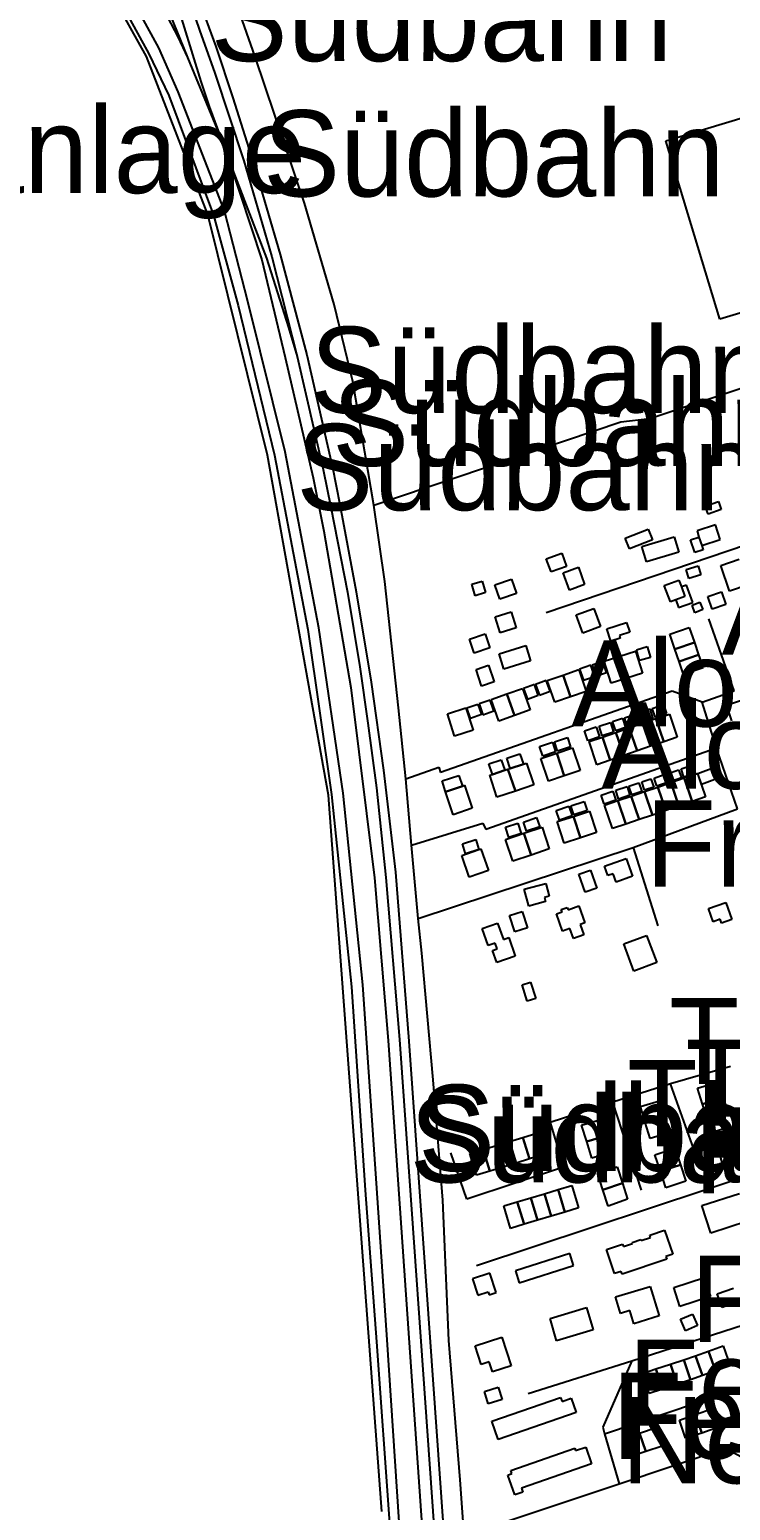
# Model space of a CAD drawing. Extents: x -3657 to 4700, y -7332 to 8131.
# Drawn here: x 2369 to 2722, y -4226 to -3480 of the extents above; entities that cross this region are included whole.
import ezdxf

# ---------------------------------------------------------------- set-up
doc = ezdxf.new("R2010")
doc.units = 0
for name, color, linetype in [('OSM_BUILDING_APARTMENTS', 9, 'CONTINUOUS'), ('OSM_BUILDING_CARPORT', 9, 'CONTINUOUS'), ('OSM_BUILDING_DETACHED', 9, 'CONTINUOUS'), ('OSM_BUILDING_GARAGE', 9, 'CONTINUOUS'), ('OSM_BUILDING_HOUSE', 9, 'CONTINUOUS'), ('OSM_BUILDING_HUT', 9, 'CONTINUOUS'), ('OSM_BUILDING_PUBLIC', 9, 'CONTINUOUS'), ('OSM_BUILDING_RESIDENTIAL', 9, 'CONTINUOUS'), ('OSM_BUILDING_TERRACE', 9, 'CONTINUOUS'), ('OSM_BUILDING_YES', 9, 'CONTINUOUS'), ('OSM_HIGHWAY_CYCLEWAY', 8, 'CONTINUOUS'), ('OSM_HIGHWAY_FOOTWAY', 8, 'CONTINUOUS'), ('OSM_HIGHWAY_PATH', 8, 'CONTINUOUS'), ('OSM_HIGHWAY_RESIDENTIAL', 8, 'CONTINUOUS'), ('OSM_HIGHWAY_SERVICE', 8, 'CONTINUOUS'), ('OSM_HIGHWAY_UNCLASSIFIED', 8, 'CONTINUOUS'), ('OSM_LABELS', 8, 'CONTINUOUS'), ('OSM_LANDUSE_FARMLAND', 3, 'CONTINUOUS'), ('OSM_LEISURE_PITCH', 3, 'CONTINUOUS'), ('OSM_RAILWAY_RAIL', 5, 'CONTINUOUS')]:
    doc.layers.add(name, color=color, linetype=linetype)

msp = doc.modelspace()

# ---------------------------------------------------------------- linework, layer by layer
at = {"layer": 'OSM_BUILDING_APARTMENTS'}
for p, q in [((2666.062025, -3795.756243), (2673.965033, -3793.232118)), ((2673.965033, -3793.232118), (2677.46147, -3804.184818)), ((2658.159016, -3798.291487), (2666.062025, -3795.756243)), ((2661.655453, -3809.244187), (2658.159016, -3798.291487)), ((2666.062025, -3795.756243), (2669.558461, -3806.708943)), ((2669.558461, -3806.708943), (2666.062025, -3795.756243)), ((2629.52009, -3807.954326), (2637.453436, -3805.218931)), ((2633.304736, -3818.929266), (2629.52009, -3807.954326)), ((2637.453436, -3805.218931), (2645.379198, -3802.483536)), ((2637.453436, -3805.218931), (2641.230498, -3816.19387)), ((2641.230498, -3816.19387), (2637.453436, -3805.218931)), ((2645.379198, -3802.483536), (2649.15626, -3813.458475)), ((2669.558461, -3806.708943), (2661.655453, -3809.244187)), ((2677.46147, -3804.184818), (2669.558461, -3806.708943)), ((2601.28314, -3817.572687), (2609.178564, -3814.737217)), ((2609.178564, -3814.737217), (2617.066404, -3811.912866)), ((2609.178564, -3814.737217), (2613.069393, -3825.600961)), ((2613.069393, -3825.600961), (2609.178564, -3814.737217)), ((2617.066404, -3811.912866), (2620.957233, -3822.77661)), ((2641.230498, -3816.19387), (2633.304736, -3818.929266)), ((2649.15626, -3813.458475), (2641.230498, -3816.19387)), ((2605.173969, -3828.436432), (2601.28314, -3817.572687)), ((2620.957233, -3822.77661), (2613.069393, -3825.600961)), ((2613.069393, -3825.600961), (2605.173969, -3828.436432)), ((2664.029389, -3834.107373), (2670.77956, -3831.783399)), ((2670.77956, -3831.783399), (2677.522146, -3829.470545)), ((2674.768986, -3843.414388), (2670.77956, -3831.783399)), ((2670.77956, -3831.783399), (2674.768986, -3843.414388)), ((2677.522146, -3829.470545), (2684.272316, -3827.146571)), ((2681.511572, -3841.101534), (2677.522146, -3829.470545)), ((2677.522146, -3829.470545), (2681.511572, -3841.101534)), ((2684.272316, -3827.146571), (2691.014902, -3824.833716)), ((2688.261743, -3838.77756), (2684.272316, -3827.146571)), ((2684.272316, -3827.146571), (2688.261743, -3838.77756)), ((2691.014902, -3824.833716), (2695.004329, -3836.464705)), ((2650.536632, -3838.744201), (2657.286803, -3836.420228)), ((2654.526059, -3850.364071), (2650.536632, -3838.744201)), ((2657.286803, -3836.420228), (2664.029389, -3834.107373)), ((2657.286803, -3836.420228), (2661.276229, -3848.051217)), ((2661.276229, -3848.051217), (2657.286803, -3836.420228)), ((2668.018816, -3845.727243), (2664.029389, -3834.107373)), ((2664.029389, -3834.107373), (2668.018816, -3845.727243)), ((2688.261743, -3838.77756), (2681.511572, -3841.101534)), ((2695.004329, -3836.464705), (2688.261743, -3838.77756)), ((2626.258771, -3847.206135), (2634.267963, -3844.526338)), ((2634.267963, -3844.526338), (2642.277154, -3841.857659)), ((2634.267963, -3844.526338), (2638.090531, -3856.012774)), ((2638.090531, -3856.012774), (2634.267963, -3844.526338)), ((2642.277154, -3841.857659), (2646.099722, -3853.344095)), ((2668.018816, -3845.727243), (2661.276229, -3848.051217)), ((2674.768986, -3843.414388), (2668.018816, -3845.727243)), ((2681.511572, -3841.101534), (2674.768986, -3843.414388)), ((2601.958157, -3855.245529), (2608.162247, -3853.143944)), ((2608.162247, -3853.143944), (2609.709477, -3852.665806)), ((2609.709477, -3852.665806), (2610.907822, -3852.287744)), ((2609.709477, -3852.665806), (2613.494123, -3863.607387)), ((2613.494123, -3863.607387), (2609.709477, -3852.665806)), ((2610.907822, -3852.287744), (2617.506303, -3850.030487)), ((2617.506303, -3850.030487), (2619.076286, -3849.541229)), ((2619.076286, -3849.541229), (2622.724412, -3860.549527)), ((2630.08134, -3858.692571), (2626.258771, -3847.206135)), ((2646.099722, -3853.344095), (2638.090531, -3856.012774)), ((2661.276229, -3848.051217), (2654.526059, -3850.364071)), ((2600.547447, -3855.690308), (2601.958157, -3855.245529)), ((2604.187989, -3866.698606), (2600.547447, -3855.690308)), ((2622.724412, -3860.549527), (2613.494123, -3863.607387)), ((2638.090531, -3856.012774), (2630.08134, -3858.692571)), ((2613.494123, -3863.607387), (2604.187989, -3866.698606)), ((2634.525834, -3879.030123), (2642.694299, -3876.372565)), ((2642.694299, -3876.372565), (2650.85518, -3873.715006)), ((2642.694299, -3876.372565), (2646.205905, -3887.169592)), ((2646.205905, -3887.169592), (2642.694299, -3876.372565)), ((2650.85518, -3873.715006), (2654.366785, -3884.512033)), ((2617.733837, -3884.890096), (2626.941373, -3881.843355)), ((2626.941373, -3881.843355), (2630.551576, -3892.784936)), ((2638.03744, -3889.827151), (2634.525834, -3879.030123)), ((2608.518716, -3887.936837), (2617.733837, -3884.890096)), ((2612.12892, -3898.878418), (2608.518716, -3887.936837)), ((2617.733837, -3884.890096), (2621.34404, -3895.831677)), ((2621.34404, -3895.831677), (2617.733837, -3884.890096)), ((2646.205905, -3887.169592), (2638.03744, -3889.827151)), ((2654.366785, -3884.512033), (2646.205905, -3887.169592)), ((2621.34404, -3895.831677), (2612.12892, -3898.878418)), ((2630.551576, -3892.784936), (2621.34404, -3895.831677)), ((2707.374586, -4072.253547), (2726.350908, -4066.171185)), ((2711.841833, -4086.208511), (2707.374586, -4072.253547)), ((2681.139934, -4087.287102), (2688.633382, -4084.762977)), ((2688.633382, -4084.762977), (2692.683484, -4096.805387)), ((2730.446517, -4080.248463), (2711.841833, -4086.208511)), ((2659.334607, -4094.448055), (2667.457565, -4091.71266)), ((2667.457565, -4091.71266), (2667.88988, -4092.991401)), ((2667.88988, -4092.991401), (2672.523986, -4091.434672)), ((2672.349543, -4090.923176), (2676.61201, -4089.488761)), ((2672.523986, -4091.434672), (2672.349543, -4090.923176)), ((2676.61201, -4089.488761), (2676.756115, -4089.922421)), ((2676.756115, -4089.922421), (2681.488819, -4088.321214)), ((2681.488819, -4088.321214), (2681.139934, -4087.287102)), ((2640.874028, -4096.438444), (2613.448616, -4105.100529)), ((2642.808066, -4102.576404), (2640.874028, -4096.438444)), ((2663.415048, -4106.590541), (2659.334607, -4094.448055)), ((2689.672453, -4099.273915), (2667.207278, -4106.83517)), ((2692.683484, -4096.805387), (2689.232554, -4097.961814)), ((2689.232554, -4097.961814), (2689.672453, -4099.273915)), ((2613.448616, -4105.100529), (2615.382654, -4111.238489)), ((2615.382654, -4111.238489), (2642.808066, -4102.576404)), ((2666.752211, -4105.467472), (2663.415048, -4106.590541)), ((2667.207278, -4106.83517), (2666.752211, -4105.467472)), ((2601.632025, -4180.946588), (2636.262676, -4168.926417)), ((2636.262676, -4168.926417), (2636.945277, -4170.894567)), ((2636.945277, -4170.894567), (2641.571799, -4169.29336)), ((2641.571799, -4169.29336), (2644.059502, -4176.454313)), ((2604.794746, -4190.086811), (2601.632025, -4180.946588)), ((2644.059502, -4176.454313), (2604.794746, -4190.086811)), ((2611.180862, -4205.642981), (2643.331394, -4194.523489)), ((2643.331394, -4194.523489), (2643.740955, -4195.713275)), ((2643.740955, -4195.713275), (2648.860466, -4193.945275)), ((2648.860466, -4193.945275), (2651.772899, -4202.351612)), ((2651.772899, -4202.351612), (2616.573414, -4214.538576)), ((2609.671554, -4208.000314), (2611.749697, -4207.288666)), ((2613.122484, -4217.996738), (2609.671554, -4208.000314)), ((2611.749697, -4207.288666), (2611.180862, -4205.642981)), ((2617.271185, -4216.562323), (2613.122484, -4217.996738)), ((2616.573414, -4214.538576), (2617.271185, -4216.562323))]:
    msp.add_line(p, q, dxfattribs=at)
at = {"layer": 'OSM_BUILDING_CARPORT'}
for p, q in [((2701.633148, -3737.156517), (2705.910785, -3735.733221)), ((2703.764382, -3743.561344), (2701.633148, -3737.156517)), ((2708.042018, -3742.138049), (2703.764382, -3743.561344)), ((2705.910785, -3735.733221), (2707.298741, -3739.903031)), ((2707.298741, -3739.903031), (2708.042018, -3742.138049))]:
    msp.add_line(p, q, dxfattribs=at)
at = {"layer": 'OSM_BUILDING_DETACHED'}
for p, q in [((2714.230939, -3729.561903), (2704.932389, -3732.564166)), ((2704.932389, -3732.564166), (2705.910785, -3735.733221)), ((2716.597291, -3736.900768), (2714.230939, -3729.561903)), ((2677.17326, -3740.570201), (2693.487437, -3735.677624)), ((2679.471352, -3748.242651), (2677.17326, -3740.570201)), ((2693.487437, -3735.677624), (2695.785529, -3743.350074)), ((2705.910785, -3735.733221), (2707.298741, -3739.903031)), ((2707.298741, -3739.903031), (2716.597291, -3736.900768)), ((2695.785529, -3743.350074), (2679.471352, -3748.242651)), ((2716.855162, -3750.121845), (2726.130959, -3746.852714)), ((2603.126164, -3759.729087), (2611.56767, -3756.871377)), ((2611.56767, -3756.871377), (2614.002282, -3764.099047)), ((2637.597541, -3753.668963), (2645.242678, -3750.955807)), ((2640.684417, -3762.397765), (2637.597541, -3753.668963)), ((2645.242678, -3750.955807), (2648.329554, -3759.695728)), ((2688.466523, -3760.162747), (2695.77036, -3757.427352)), ((2695.77036, -3757.427352), (2697.044549, -3760.829916)), ((2721.375501, -3762.975978), (2716.855162, -3750.121845)), ((2605.560776, -3766.956757), (2603.126164, -3759.729087)), ((2614.002282, -3764.099047), (2605.560776, -3766.956757)), ((2648.329554, -3759.695728), (2640.684417, -3762.397765)), ((2691.545815, -3768.368932), (2688.466523, -3760.162747)), ((2699.661188, -3759.918118), (2697.044549, -3760.829916)), ((2697.044549, -3760.829916), (2698.826898, -3765.666896)), ((2697.044549, -3760.829916), (2698.826898, -3765.666896)), ((2702.763233, -3768.758115), (2699.661188, -3759.918118)), ((2730.643713, -3759.706848), (2721.375501, -3762.975978)), ((2644.02158, -3774.929433), (2652.8954, -3771.671422)), ((2652.8954, -3771.671422), (2656.247732, -3780.800525)), ((2694.321728, -3767.3237), (2691.545815, -3768.368932)), ((2698.826898, -3765.666896), (2694.321728, -3767.3237)), ((2698.826898, -3765.666896), (2694.321728, -3767.3237)), ((2694.321728, -3767.3237), (2695.694515, -3771.237762)), ((2695.694515, -3771.237762), (2702.763233, -3768.758115)), ((2603.217178, -3775.907948), (2611.332551, -3773.339346)), ((2605.780726, -3784.025178), (2603.217178, -3775.907948)), ((2611.332551, -3773.339346), (2613.896099, -3781.445456)), ((2647.366327, -3784.058537), (2644.02158, -3774.929433)), ((2613.896099, -3781.445456), (2605.780726, -3784.025178)), ((2656.247732, -3780.800525), (2647.366327, -3784.058537)), ((2605.204307, -3794.599816), (2618.765324, -3790.396647)), ((2607.563074, -3802.238907), (2605.204307, -3794.599816)), ((2618.765324, -3790.396647), (2621.131675, -3798.046858)), ((2621.131675, -3798.046858), (2607.563074, -3802.238907)), ((2617.870357, -3913.06689), (2628.80715, -3910.086866)), ((2620.168449, -3921.517705), (2617.870357, -3913.06689)), ((2628.80715, -3910.086866), (2630.551576, -3916.491694)), ((2628.625123, -3919.21597), (2620.168449, -3921.517705)), ((2630.551576, -3916.491694), (2628.063873, -3917.169983)), ((2628.063873, -3917.169983), (2628.625123, -3919.21597)), ((2639.994231, -3923.38578), (2645.341276, -3921.473227)), ((2645.341276, -3921.473227), (2648.39023, -3930.001878)), ((2710.76484, -3922.774208), (2719.441464, -3919.671869)), ((2719.441464, -3919.671869), (2722.490417, -3928.222759)), ((2634.139027, -3925.409527), (2636.975615, -3924.386534)), ((2637.263825, -3934.138329), (2634.139027, -3925.409527)), ((2636.573639, -3923.274585), (2639.577085, -3922.207113)), ((2636.975615, -3924.386534), (2636.573639, -3923.274585)), ((2639.577085, -3922.207113), (2639.994231, -3923.38578)), ((2713.123607, -3929.390306), (2710.76484, -3922.774208)), ((2716.61246, -3928.144923), (2713.123607, -3929.390306)), ((2717.302646, -3930.079714), (2716.61246, -3928.144923)), ((2722.490417, -3928.222759), (2717.302646, -3930.079714)), ((2640.851275, -3932.859587), (2637.263825, -3934.138329)), ((2642.648792, -3937.885598), (2640.851275, -3932.859587)), ((2647.980669, -3935.973045), (2642.648792, -3937.885598)), ((2648.39023, -3930.001878), (2646.137645, -3930.802481)), ((2646.137645, -3930.802481), (2647.980669, -3935.973045)), ((2600.592954, -4106.345912), (2591.878408, -4109.214741)), ((2603.801181, -4116.086588), (2600.592954, -4106.345912)), ((2591.878408, -4109.214741), (2594.570892, -4117.398688)), ((2663.900453, -4118.321606), (2681.33713, -4113.028727)), ((2681.33713, -4113.028727), (2685.8423, -4127.917728)), ((2693.282656, -4113.529104), (2708.686697, -4108.558691)), ((2696.354363, -4123.058509), (2693.282656, -4113.529104)), ((2708.686697, -4108.558691), (2711.75082, -4118.088096)), ((2594.570892, -4117.398688), (2599.751079, -4115.697405)), ((2599.751079, -4115.697405), (2600.266822, -4117.254134)), ((2600.266822, -4117.254134), (2603.801181, -4116.086588)), ((2666.41091, -4126.627867), (2663.900453, -4118.321606)), ((2711.75082, -4118.088096), (2696.354363, -4123.058509)), ((2630.915631, -4129.229828), (2649.353456, -4123.714559)), ((2634.245209, -4140.37156), (2630.915631, -4129.229828)), ((2649.353456, -4123.714559), (2652.683035, -4134.856291)), ((2671.075354, -4125.215691), (2666.41091, -4126.627867)), ((2673.062482, -4131.798431), (2671.075354, -4125.215691)), ((2685.8423, -4127.917728), (2673.062482, -4131.798431)), ((2652.683035, -4134.856291), (2634.245209, -4140.37156)), ((2593.266364, -4142.99576), (2606.698445, -4138.648038)), ((2596.28498, -4152.325014), (2593.266364, -4142.99576)), ((2606.698445, -4138.648038), (2611.355305, -4153.047781)), ((2600.289576, -4151.035153), (2596.28498, -4152.325014)), ((2601.935404, -4156.105642), (2600.289576, -4151.035153)), ((2611.355305, -4153.047781), (2601.935404, -4156.105642))]:
    msp.add_line(p, q, dxfattribs=at)
at = {"layer": 'OSM_BUILDING_GARAGE'}
for p, q in [((2629.0271, -3746.619205), (2636.801173, -3743.828212)), ((2631.416205, -3753.2909), (2629.0271, -3746.619205)), ((2636.801173, -3743.828212), (2639.197862, -3750.488788)), ((2639.197862, -3750.488788), (2631.416205, -3753.2909)), ((2710.40837, -3765.611298), (2717.272308, -3763.342922)), ((2717.272308, -3763.342922), (2719.373204, -3769.692152)), ((2712.509266, -3771.971648), (2710.40837, -3765.611298)), ((2719.373204, -3769.692152), (2712.509266, -3771.971648)), ((2659.584895, -3782.023669), (2669.490201, -3778.776778)), ((2669.490201, -3778.776778), (2671.090522, -3783.647115)), ((2661.587192, -3788.128271), (2659.584895, -3782.023669)), ((2666.281974, -3786.593781), (2661.587192, -3788.128271)), ((2671.090522, -3783.647115), (2665.879998, -3785.359517)), ((2665.879998, -3785.359517), (2666.281974, -3786.593781)), ((2674.412517, -3792.576068), (2679.865744, -3790.908144)), ((2676.05076, -3797.957902), (2674.412517, -3792.576068)), ((2679.865744, -3790.908144), (2681.503988, -3796.301098)), ((2651.378507, -3800.281876), (2645.819097, -3802.205549)), ((2645.819097, -3802.205549), (2647.775888, -3807.843131)), ((2653.335298, -3805.90834), (2651.378507, -3800.281876)), ((2657.461245, -3798.391563), (2652.121785, -3800.215159)), ((2652.121785, -3800.215159), (2654.010315, -3805.774906)), ((2659.349776, -3803.951309), (2657.461245, -3798.391563)), ((2681.503988, -3796.301098), (2676.05076, -3797.957902)), ((2629.0271, -3807.998804), (2623.626963, -3809.900238)), ((2630.9308, -3813.402878), (2629.0271, -3807.998804)), ((2647.775888, -3807.843131), (2653.335298, -3805.90834)), ((2654.010315, -3805.774906), (2659.349776, -3803.951309)), ((2623.058129, -3809.955835), (2617.566979, -3811.901746)), ((2617.566979, -3811.901746), (2619.485847, -3817.339178)), ((2619.485847, -3817.339178), (2624.976997, -3815.404386)), ((2624.976997, -3815.404386), (2623.058129, -3809.955835)), ((2623.626963, -3809.900238), (2625.523079, -3815.304311)), ((2625.523079, -3815.304311), (2630.9308, -3813.402878)), ((2589.056988, -3821.798095), (2594.623983, -3819.852183)), ((2590.877259, -3827.013137), (2589.056988, -3821.798095)), ((2594.623983, -3819.852183), (2596.444254, -3825.067226)), ((2600.744643, -3817.783958), (2595.170064, -3819.71875)), ((2595.170064, -3819.71875), (2597.06618, -3825.211779)), ((2597.06618, -3825.211779), (2602.640759, -3823.276987)), ((2602.640759, -3823.276987), (2600.744643, -3817.783958)), ((2675.246807, -3824.277742), (2681.124765, -3822.276233)), ((2676.869882, -3829.036884), (2675.246807, -3824.277742)), ((2681.124765, -3822.276233), (2682.74784, -3827.035376)), ((2682.345863, -3822.10944), (2687.996287, -3820.041215)), ((2683.999276, -3826.646193), (2682.345863, -3822.10944)), ((2689.649699, -3824.589087), (2683.999276, -3826.646193)), ((2687.996287, -3820.041215), (2689.649699, -3824.589087)), ((2596.444254, -3825.067226), (2590.877259, -3827.013137)), ((2648.223371, -3833.29565), (2654.199927, -3831.271902)), ((2654.199927, -3831.271902), (2655.883677, -3836.253435)), ((2655.610637, -3830.88272), (2661.314152, -3829.059123)), ((2657.188205, -3835.819775), (2655.610637, -3830.88272)), ((2661.314152, -3829.059123), (2662.884135, -3833.996178)), ((2662.429068, -3828.558746), (2667.374136, -3826.879703)), ((2664.052142, -3833.351248), (2662.429068, -3828.558746)), ((2668.997211, -3831.672204), (2664.052142, -3833.351248)), ((2667.374136, -3826.879703), (2668.997211, -3831.672204)), ((2668.375285, -3826.779627), (2673.987787, -3824.878194)), ((2670.013529, -3831.594368), (2668.375285, -3826.779627)), ((2675.618446, -3829.692934), (2670.013529, -3831.594368)), ((2673.987787, -3824.878194), (2675.618446, -3829.692934)), ((2682.74784, -3827.035376), (2676.869882, -3829.036884)), ((2625.583754, -3841.112653), (2632.068469, -3838.955472)), ((2632.068469, -3838.955472), (2633.714297, -3843.925885)), ((2633.153047, -3838.822038), (2639.645346, -3836.609259)), ((2634.745784, -3843.492225), (2633.153047, -3838.822038)), ((2639.645346, -3836.609259), (2641.230498, -3841.279446)), ((2649.907122, -3838.277183), (2648.223371, -3833.29565)), ((2655.883677, -3836.253435), (2649.907122, -3838.277183)), ((2662.884135, -3833.996178), (2657.188205, -3835.819775)), ((2609.140642, -3847.10606), (2615.739123, -3844.848803)), ((2615.739123, -3844.848803), (2617.506303, -3850.030487)), ((2627.229582, -3846.071947), (2625.583754, -3841.112653)), ((2633.714297, -3843.925885), (2627.229582, -3846.071947)), ((2641.230498, -3841.279446), (2634.745784, -3843.492225)), ((2600.16064, -3849.919292), (2606.357145, -3847.817708)), ((2601.958157, -3855.245529), (2600.16064, -3849.919292)), ((2608.162247, -3853.143944), (2601.958157, -3855.245529)), ((2606.357145, -3847.817708), (2608.162247, -3853.143944)), ((2610.907822, -3852.287744), (2609.140642, -3847.10606)), ((2617.506303, -3850.030487), (2610.907822, -3852.287744)), ((2690.021338, -3854.878585), (2695.641424, -3852.888196)), ((2695.641424, -3852.888196), (2697.082472, -3856.991289)), ((2696.953536, -3852.499014), (2702.619128, -3850.564222)), ((2698.349077, -3856.613226), (2696.953536, -3852.499014)), ((2702.619128, -3850.564222), (2704.022254, -3854.667315)), ((2576.49712, -3858.525779), (2584.961379, -3855.779264)), ((2578.211209, -3863.963211), (2576.49712, -3858.525779)), ((2586.751312, -3861.083262), (2578.211209, -3863.963211)), ((2584.961379, -3855.779264), (2586.751312, -3861.083262)), ((2663.983882, -3863.251563), (2669.702566, -3861.372369)), ((2669.702566, -3861.372369), (2671.151198, -3865.764569)), ((2670.650624, -3861.083262), (2675.701875, -3859.426458)), ((2672.084087, -3865.475462), (2670.650624, -3861.083262)), ((2675.701875, -3859.426458), (2677.135338, -3863.818657)), ((2677.067078, -3859.037276), (2681.678431, -3857.458308)), ((2678.500541, -3863.240444), (2677.067078, -3859.037276)), ((2683.119478, -3861.650356), (2678.500541, -3863.240444)), ((2681.678431, -3857.458308), (2683.119478, -3861.650356)), ((2683.278752, -3857.080245), (2688.44377, -3855.301126)), ((2684.697046, -3861.172218), (2683.278752, -3857.080245)), ((2689.85448, -3859.393099), (2684.697046, -3861.172218)), ((2688.44377, -3855.301126), (2689.85448, -3859.393099)), ((2691.462386, -3858.970559), (2690.021338, -3854.878585)), ((2697.082472, -3856.991289), (2691.462386, -3858.970559)), ((2704.022254, -3854.667315), (2698.349077, -3856.613226)), ((2641.450447, -3871.012969), (2648.018591, -3868.855788)), ((2648.018591, -3868.855788), (2649.543068, -3873.481497)), ((2656.626955, -3865.686732), (2662.53525, -3863.685224)), ((2658.1666, -3870.223485), (2656.626955, -3865.686732)), ((2664.074896, -3868.221977), (2658.1666, -3870.223485)), ((2662.53525, -3863.685224), (2664.074896, -3868.221977)), ((2665.432514, -3867.654882), (2663.983882, -3863.251563)), ((2671.151198, -3865.764569), (2665.432514, -3867.654882)), ((2677.135338, -3863.818657), (2672.084087, -3865.475462)), ((2634.048013, -3873.370302), (2640.403792, -3871.22424)), ((2635.678672, -3878.196161), (2634.048013, -3873.370302)), ((2642.034451, -3876.050099), (2635.678672, -3878.196161)), ((2640.403792, -3871.22424), (2642.034451, -3876.050099)), ((2642.96734, -3875.649798), (2641.450447, -3871.012969)), ((2649.543068, -3873.481497), (2642.96734, -3875.649798)), ((2608.526301, -3881.843355), (2614.722806, -3879.841846)), ((2610.164544, -3886.924963), (2608.526301, -3881.843355)), ((2614.722806, -3879.841846), (2616.361049, -3884.923455)), ((2617.513887, -3879.308111), (2624.16546, -3876.995256)), ((2619.091455, -3883.867103), (2617.513887, -3879.308111)), ((2625.743028, -3881.554248), (2619.091455, -3883.867103)), ((2624.16546, -3876.995256), (2625.743028, -3881.554248)), ((2586.774065, -3890.249692), (2593.46356, -3888.09251)), ((2588.359218, -3895.153388), (2586.774065, -3890.249692)), ((2593.46356, -3888.09251), (2595.041128, -3892.996206)), ((2616.361049, -3884.923455), (2610.164544, -3886.924963)), ((2595.041128, -3892.996206), (2588.359218, -3895.153388)), ((2715.110736, -4116.831594), (2723.256448, -4113.884928)), ((2717.560517, -4123.625604), (2715.110736, -4116.831594)), ((2725.706229, -4120.690057), (2717.560517, -4123.625604)), ((2696.665326, -4129.552293), (2702.649466, -4126.972571)), ((2699.15303, -4135.32331), (2696.665326, -4129.552293)), ((2702.649466, -4126.972571), (2705.13717, -4132.743588)), ((2705.13717, -4132.743588), (2699.15303, -4135.32331)), ((2597.83221, -4165.946393), (2604.832668, -4163.789211)), ((2599.751079, -4172.162189), (2597.83221, -4165.946393)), ((2604.832668, -4163.789211), (2606.751537, -4170.016127)), ((2606.751537, -4170.016127), (2599.751079, -4172.162189))]:
    msp.add_line(p, q, dxfattribs=at)
at = {"layer": 'OSM_BUILDING_HOUSE'}
for p, q in [((2579.212357, -3824.811477), (2588.488154, -3821.764736)), ((2588.488154, -3821.764736), (2592.143864, -3832.906468)), ((2582.868068, -3835.953209), (2579.212357, -3824.811477)), ((2592.143864, -3832.906468), (2582.868068, -3835.953209)), ((2578.211209, -3863.963211), (2586.751312, -3861.083262)), ((2586.751312, -3861.083262), (2587.83589, -3860.7052)), ((2587.83589, -3860.7052), (2591.749472, -3872.280591)), ((2582.124791, -3875.538603), (2578.211209, -3863.963211)), ((2591.749472, -3872.280591), (2582.124791, -3875.538603)), ((2586.478271, -3896.065186), (2595.041128, -3892.996206)), ((2590.255333, -3907.017886), (2586.478271, -3896.065186)), ((2595.041128, -3892.996206), (2596.110537, -3892.740458)), ((2596.110537, -3892.740458), (2599.887599, -3903.693158)), ((2599.887599, -3903.693158), (2590.255333, -3907.017886))]:
    msp.add_line(p, q, dxfattribs=at)
at = {"layer": 'OSM_BUILDING_HUT'}
for p, q in [((2668.830353, -3736.233599), (2680.343565, -3731.685726)), ((2680.343565, -3731.685726), (2682.497552, -3737.145397)), ((2670.976756, -3741.69327), (2668.830353, -3736.233599)), ((2682.497552, -3737.145397), (2670.976756, -3741.69327)), ((2699.49433, -3752.145593), (2705.539146, -3750.288637)), ((2700.889871, -3756.682346), (2699.49433, -3752.145593)), ((2706.934687, -3754.814271), (2700.889871, -3756.682346)), ((2705.539146, -3750.288637), (2706.934687, -3754.814271)), ((2591.446094, -3759.528936), (2596.656619, -3757.89437)), ((2593.266364, -3765.299952), (2591.446094, -3759.528936)), ((2598.476889, -3763.665387), (2593.266364, -3765.299952)), ((2596.656619, -3757.89437), (2598.476889, -3763.665387)), ((2702.45227, -3770.092454), (2706.39619, -3768.546844)), ((2703.908487, -3773.817484), (2702.45227, -3770.092454)), ((2707.852407, -3772.271874), (2703.908487, -3773.817484)), ((2706.39619, -3768.546844), (2707.852407, -3772.271874)), ((2590.270502, -3787.138636), (2598.219018, -3784.41436)), ((2592.674776, -3794.177275), (2590.270502, -3787.138636)), ((2598.219018, -3784.41436), (2600.623292, -3791.452999)), ((2600.623292, -3791.452999), (2592.674776, -3794.177275)), ((2593.622834, -3802.350102), (2599.993782, -3800.20404)), ((2599.993782, -3800.20404), (2602.822786, -3808.577018)), ((2596.451838, -3810.734199), (2593.622834, -3802.350102)), ((2602.822786, -3808.577018), (2596.451838, -3810.734199)), ((2645.477796, -3905.472277), (2651.287494, -3903.42629)), ((2648.678439, -3914.590261), (2645.477796, -3905.472277)), ((2651.287494, -3903.42629), (2654.488137, -3912.544274)), ((2654.488137, -3912.544274), (2648.678439, -3914.590261)), ((2616.793364, -3961.192055), (2621.131675, -3959.824357)), ((2619.379665, -3969.39824), (2616.793364, -3961.192055)), ((2621.131675, -3959.824357), (2623.717977, -3968.030543)), ((2623.717977, -3968.030543), (2619.379665, -3969.39824))]:
    msp.add_line(p, q, dxfattribs=at)
at = {"layer": 'OSM_BUILDING_PUBLIC'}
for p, q in [((2705.281274, -3854.700673), (2712.016276, -3852.298863)), ((2712.016276, -3852.298863), (2713.889638, -3857.83637)), ((2707.154636, -3860.2493), (2705.281274, -3854.700673)), ((2713.889638, -3857.83637), (2707.154636, -3860.2493))]:
    msp.add_line(p, q, dxfattribs=at)
at = {"layer": 'OSM_BUILDING_RESIDENTIAL'}
for p, q in [((2658.303121, -3901.491499), (2669.315759, -3897.599676)), ((2669.315759, -3897.599676), (2672.455726, -3906.49527)), ((2659.971702, -3906.217283), (2658.303121, -3901.491499)), ((2662.724862, -3905.249887), (2659.971702, -3906.217283)), ((2664.196247, -3909.419697), (2662.724862, -3905.249887)), ((2672.455726, -3906.49527), (2664.196247, -3909.419697)), ((2610.475507, -3926.287967), (2616.884377, -3924.2531)), ((2613.099731, -3934.527511), (2610.475507, -3926.287967)), ((2616.884377, -3924.2531), (2619.508601, -3932.481525)), ((2596.755217, -3932.870707), (2604.498952, -3930.113073)), ((2599.789001, -3941.410477), (2596.755217, -3932.870707)), ((2604.498952, -3930.113073), (2607.418969, -3938.341497)), ((2619.508601, -3932.481525), (2613.099731, -3934.527511)), ((2668.071907, -3940.609874), (2679.547197, -3936.295511)), ((2679.547197, -3936.295511), (2684.659124, -3949.939128)), ((2603.277853, -3940.165094), (2599.789001, -3941.410477)), ((2601.988495, -3943.923483), (2604.316925, -3943.10064)), ((2604.150066, -3950.016965), (2601.988495, -3943.923483)), ((2604.316925, -3943.10064), (2603.277853, -3940.165094)), ((2607.418969, -3938.341497), (2610.103869, -3937.385221)), ((2610.103869, -3937.385221), (2613.418278, -3946.714475)), ((2673.191418, -3954.253491), (2668.071907, -3940.609874)), ((2613.418278, -3946.714475), (2604.150066, -3950.016965)), ((2684.659124, -3949.939128), (2673.191418, -3954.253491))]:
    msp.add_line(p, q, dxfattribs=at)
at = {"layer": 'OSM_BUILDING_TERRACE'}
for p, q in [((2691.166592, -3784.681228), (2700.980885, -3781.289783)), ((2693.775646, -3792.242483), (2691.166592, -3784.681228)), ((2700.980885, -3781.289783), (2703.597524, -3788.839918)), ((2693.775646, -3792.242483), (2703.597524, -3788.839918)), ((2703.597524, -3788.839918), (2693.775646, -3792.242483)), ((2695.914465, -3798.402682), (2693.775646, -3792.242483)), ((2703.597524, -3788.839918), (2705.728758, -3795.011237)), ((2695.914465, -3798.402682), (2705.728758, -3795.011237)), ((2705.728758, -3795.011237), (2695.914465, -3798.402682)), ((2698.197387, -3805.007661), (2695.914465, -3798.402682)), ((2708.01168, -3801.616215), (2698.197387, -3805.007661)), ((2705.728758, -3795.011237), (2708.01168, -3801.616215)), ((2719.858609, -3820.385919), (2727.791956, -3817.73948)), ((2722.467664, -3828.202922), (2719.858609, -3820.385919)), ((2678.455034, -3863.863135), (2685.12936, -3861.583639)), ((2685.12936, -3861.583639), (2691.811271, -3859.304143)), ((2689.164294, -3873.40366), (2685.12936, -3861.583639)), ((2685.12936, -3861.583639), (2689.164294, -3873.40366)), ((2691.811271, -3859.304143), (2698.485597, -3857.024647)), ((2695.83862, -3871.124164), (2691.811271, -3859.304143)), ((2691.811271, -3859.304143), (2695.83862, -3871.124164)), ((2698.485597, -3857.024647), (2702.512946, -3868.844668)), ((2658.424472, -3870.701623), (2665.098798, -3868.422127)), ((2665.098798, -3868.422127), (2671.780708, -3866.142631)), ((2669.133731, -3880.231029), (2665.098798, -3868.422127)), ((2665.098798, -3868.422127), (2669.133731, -3880.231029)), ((2671.780708, -3866.142631), (2678.455034, -3863.863135)), ((2675.808057, -3877.951533), (2671.780708, -3866.142631)), ((2671.780708, -3866.142631), (2675.808057, -3877.951533)), ((2682.482383, -3875.683156), (2678.455034, -3863.863135)), ((2678.455034, -3863.863135), (2682.482383, -3875.683156)), ((2702.512946, -3868.844668), (2695.83862, -3871.124164)), ((2662.451821, -3882.510525), (2658.424472, -3870.701623)), ((2682.482383, -3875.683156), (2675.808057, -3877.951533)), ((2689.164294, -3873.40366), (2682.482383, -3875.683156)), ((2695.83862, -3871.124164), (2689.164294, -3873.40366)), ((2669.133731, -3880.231029), (2662.451821, -3882.510525)), ((2675.808057, -3877.951533), (2669.133731, -3880.231029)), ((2705.250936, -4013.209041), (2715.679571, -4009.95103)), ((2715.679571, -4009.95103), (2718.182443, -4017.957065)), ((2707.753809, -4021.215076), (2705.250936, -4013.209041)), ((2707.753809, -4021.215076), (2718.182443, -4017.957065)), ((2718.182443, -4017.957065), (2707.753809, -4021.215076)), ((2718.182443, -4017.957065), (2720.677731, -4025.963099)), ((2676.429983, -4022.471579), (2685.97882, -4019.569391)), ((2678.87218, -4030.510972), (2676.429983, -4022.471579)), ((2685.97882, -4019.569391), (2688.421017, -4027.608784)), ((2710.249097, -4029.221111), (2707.753809, -4021.215076)), ((2646.827831, -4031.845311), (2657.021347, -4028.787451)), ((2649.37621, -4040.140453), (2646.827831, -4031.845311)), ((2657.021347, -4028.787451), (2659.615232, -4037.082592)), ((2678.87218, -4030.510972), (2688.421017, -4027.608784)), ((2688.421017, -4027.608784), (2678.87218, -4030.510972)), ((2681.314376, -4038.550365), (2678.87218, -4030.510972)), ((2688.421017, -4027.608784), (2690.863213, -4035.648178)), ((2720.677731, -4025.963099), (2710.249097, -4029.221111)), ((2712.676124, -4035.303473), (2722.224961, -4032.212254)), ((2603.861857, -4042.086364), (2610.422416, -4040.062616)), ((2610.422416, -4040.062616), (2617.225678, -4037.972152)), ((2613.767163, -4050.915241), (2610.422416, -4040.062616)), ((2610.422416, -4040.062616), (2613.767163, -4050.915241)), ((2617.225678, -4037.972152), (2624.248889, -4035.80385)), ((2620.570425, -4048.824776), (2617.225678, -4037.972152)), ((2617.225678, -4037.972152), (2620.570425, -4048.824776)), ((2624.248889, -4035.80385), (2627.593637, -4046.656475)), ((2649.37621, -4040.140453), (2659.615232, -4037.082592)), ((2659.615232, -4037.082592), (2649.37621, -4040.140453)), ((2651.917004, -4048.435594), (2649.37621, -4040.140453)), ((2659.615232, -4037.082592), (2662.209118, -4045.377734)), ((2690.863213, -4035.648178), (2681.314376, -4038.550365)), ((2715.216919, -4043.120477), (2712.676124, -4035.303473)), ((2715.216919, -4043.120477), (2724.758171, -4040.018138)), ((2724.758171, -4040.018138), (2715.216919, -4043.120477)), ((2590.581465, -4046.189457), (2597.240622, -4044.132351)), ((2593.926213, -4057.042081), (2590.581465, -4046.189457)), ((2597.240622, -4044.132351), (2603.861857, -4042.086364)), ((2600.58537, -4054.984975), (2597.240622, -4044.132351)), ((2597.240622, -4044.132351), (2600.58537, -4054.984975)), ((2607.206604, -4052.938989), (2603.861857, -4042.086364)), ((2603.861857, -4042.086364), (2607.206604, -4052.938989)), ((2627.593637, -4046.656475), (2620.570425, -4048.824776)), ((2662.209118, -4045.377734), (2651.917004, -4048.435594)), ((2683.756573, -4046.734312), (2693.843907, -4043.442942)), ((2686.464226, -4055.040573), (2683.756573, -4046.734312)), ((2693.843907, -4043.442942), (2696.551559, -4051.749203)), ((2717.750129, -4050.93748), (2715.216919, -4043.120477)), ((2727.291381, -4047.835142), (2717.750129, -4050.93748)), ((2600.58537, -4054.984975), (2593.926213, -4057.042081)), ((2607.206604, -4052.938989), (2600.58537, -4054.984975)), ((2613.767163, -4050.915241), (2607.206604, -4052.938989)), ((2620.570425, -4048.824776), (2613.767163, -4050.915241)), ((2654.761177, -4056.063566), (2664.681653, -4052.827794)), ((2664.681653, -4052.827794), (2667.32863, -4060.967262)), ((2696.551559, -4051.749203), (2686.464226, -4055.040573)), ((2635.003655, -4064.30311), (2641.860008, -4062.246004)), ((2641.860008, -4062.246004), (2645.235094, -4073.532289)), ((2657.461245, -4064.358708), (2654.761177, -4056.063566)), ((2657.461245, -4064.358708), (2667.32863, -4060.967262)), ((2667.32863, -4060.967262), (2657.461245, -4064.358708)), ((2667.32863, -4060.967262), (2669.975607, -4069.117851)), ((2607.563074, -4072.531535), (2614.419427, -4070.474429)), ((2614.419427, -4070.474429), (2621.283365, -4068.417322)), ((2614.419427, -4070.474429), (2617.802097, -4081.760714)), ((2617.802097, -4081.760714), (2614.419427, -4070.474429)), ((2621.283365, -4068.417322), (2628.139718, -4066.360216)), ((2624.65845, -4079.703608), (2621.283365, -4068.417322)), ((2621.283365, -4068.417322), (2624.65845, -4079.703608)), ((2628.139718, -4066.360216), (2635.003655, -4064.30311)), ((2631.522388, -4077.646501), (2628.139718, -4066.360216)), ((2628.139718, -4066.360216), (2631.522388, -4077.646501)), ((2638.378741, -4075.589395), (2635.003655, -4064.30311)), ((2635.003655, -4064.30311), (2638.378741, -4075.589395)), ((2660.153729, -4072.653849), (2657.461245, -4064.358708)), ((2669.975607, -4069.117851), (2660.153729, -4072.653849)), ((2610.945744, -4083.81782), (2607.563074, -4072.531535)), ((2631.522388, -4077.646501), (2624.65845, -4079.703608)), ((2638.378741, -4075.589395), (2631.522388, -4077.646501)), ((2645.235094, -4073.532289), (2638.378741, -4075.589395)), ((2617.802097, -4081.760714), (2610.945744, -4083.81782)), ((2624.65845, -4079.703608), (2617.802097, -4081.760714)), ((2710.76484, -4145.608841), (2718.121767, -4143.017999)), ((2718.121767, -4143.017999), (2721.633373, -4153.014423)), ((2684.272316, -4154.60451), (2691.560984, -4152.224939)), ((2691.560984, -4152.224939), (2698.288401, -4149.956562)), ((2694.882978, -4162.310319), (2691.560984, -4152.224939)), ((2691.560984, -4152.224939), (2694.882978, -4162.310319)), ((2698.288401, -4149.956562), (2704.189112, -4147.910576)), ((2701.716577, -4159.997464), (2698.288401, -4149.956562)), ((2698.288401, -4149.956562), (2701.716577, -4159.997464)), ((2704.189112, -4147.910576), (2710.76484, -4145.608841)), ((2704.189112, -4147.910576), (2707.67038, -4157.918119)), ((2707.67038, -4157.918119), (2704.189112, -4147.910576)), ((2714.268861, -4155.605264), (2710.76484, -4145.608841)), ((2710.76484, -4145.608841), (2714.268861, -4155.605264)), ((2677.499392, -4156.79505), (2684.272316, -4154.60451)), ((2680.882062, -4166.947147), (2677.499392, -4156.79505)), ((2684.272316, -4154.60451), (2687.563973, -4164.734368)), ((2687.563973, -4164.734368), (2684.272316, -4154.60451)), ((2701.716577, -4159.997464), (2694.882978, -4162.310319)), ((2707.67038, -4157.918119), (2701.716577, -4159.997464)), ((2714.268861, -4155.605264), (2707.67038, -4157.918119)), ((2721.633373, -4153.014423), (2714.268861, -4155.605264)), ((2687.563973, -4164.734368), (2680.882062, -4166.947147)), ((2694.882978, -4162.310319), (2687.563973, -4164.734368)), ((2704.166358, -4177.455068), (2712.660955, -4174.575119)), ((2712.660955, -4174.575119), (2715.838845, -4183.97109)), ((2696.050985, -4180.335016), (2704.166358, -4177.455068)), ((2699.115107, -4189.486359), (2696.050985, -4180.335016)), ((2704.166358, -4177.455068), (2707.344248, -4186.851039)), ((2707.344248, -4186.851039), (2704.166358, -4177.455068)), ((2676.035591, -4186.884397), (2684.340576, -4184.126763)), ((2679.137636, -4196.224771), (2676.035591, -4186.884397)), ((2684.340576, -4184.126763), (2687.435037, -4193.467137)), ((2707.344248, -4186.851039), (2699.115107, -4189.486359)), ((2715.838845, -4183.97109), (2707.344248, -4186.851039)), ((2687.435037, -4193.467137), (2679.137636, -4196.224771))]:
    msp.add_line(p, q, dxfattribs=at)
at = {"layer": 'OSM_BUILDING_YES'}
for p, q in [((2709.073505, -3720.165932), (2715.725078, -3717.79748)), ((2710.522137, -3724.246786), (2709.073505, -3720.165932)), ((2715.725078, -3717.79748), (2717.17371, -3721.878334)), ((2717.17371, -3721.878334), (2710.522137, -3724.246786)), ((2698.485597, -3857.024647), (2705.159923, -3854.745151)), ((2702.512946, -3868.844668), (2698.485597, -3857.024647)), ((2705.159923, -3854.745151), (2709.194856, -3866.565172)), ((2709.194856, -3866.565172), (2702.512946, -3868.844668)), ((2686.464226, -4055.040573), (2696.551559, -4051.749203)), ((2689.171878, -4063.346834), (2686.464226, -4055.040573)), ((2696.551559, -4051.749203), (2699.259212, -4060.055464)), ((2699.259212, -4060.055464), (2689.171878, -4063.346834)), ((2668.071907, -4189.553076), (2676.035591, -4186.884397)), ((2671.34081, -4198.904569), (2668.071907, -4189.553076)), ((2676.035591, -4186.884397), (2679.137636, -4196.224771)), ((2679.137636, -4196.224771), (2671.34081, -4198.904569))]:
    msp.add_line(p, q, dxfattribs=at)
at = {"layer": 'OSM_HIGHWAY_CYCLEWAY'}
for p, q in [((2396.775724, -3434.016907), (2428.911087, -3492.383124)), ((2428.911087, -3492.383124), (2438.839147, -3513.499041)), ((2438.839147, -3513.499041), (2461.45601, -3573.666616)), ((2461.45601, -3573.666616), (2473.864189, -3619.200938)), ((2473.864189, -3619.200938), (2492.211001, -3694.546621)), ((2492.211001, -3694.546621), (2508.896816, -3782.312776)), ((2508.896816, -3782.312776), (2520.758914, -3865.386506)), ((2520.758914, -3865.386506), (2530.960014, -3962.270646)), ((2530.960014, -3962.270646), (2537.861874, -4064.5255)), ((2537.861874, -4064.5255), (2543.512298, -4140.983132)), ((2543.512298, -4140.983132), (2550.125948, -4232.296405))]:
    msp.add_line(p, q, dxfattribs=at)
at = {"layer": 'OSM_HIGHWAY_FOOTWAY'}
for p, q in [((2482.449799, -3493.995451), (2468.342701, -3454.243265)), ((2507.213066, -3567.573134), (2482.449799, -3493.995451)), ((2522.245468, -3618.711681), (2507.213066, -3567.573134)), ((2531.574356, -3657.340798), (2522.245468, -3618.711681)), ((2681.177856, -3676.066024), (2836.644145, -3624.315905)), ((2542.116757, -3719.687794), (2531.574356, -3657.340798)), ((2542.116757, -3719.687794), (2666.501923, -3677.644992)), ((2666.501923, -3677.644992), (2681.177856, -3676.066024)), ((2547.660998, -3758.038924), (2542.116757, -3719.687794)), ((2554.646287, -3821.6869), (2547.660998, -3758.038924)), ((2558.286829, -3857.391591), (2554.646287, -3821.6869)), ((2561.123417, -3890.872383), (2558.286829, -3857.391591)), ((2564.490918, -3927.789099), (2561.123417, -3890.872383)), ((2566.349111, -3945.213344), (2564.490918, -3927.789099)), ((2572.029873, -4009.050351), (2566.349111, -3945.213344)), ((2576.868759, -4069.640467), (2572.029873, -4009.050351)), ((2579.970804, -4140.204767), (2576.868759, -4069.640467)), ((2585.598474, -4210.346527), (2579.970804, -4140.204767)), ((2587.729708, -4238.478843), (2585.598474, -4210.346527))]:
    msp.add_line(p, q, dxfattribs=at)
at = {"layer": 'OSM_HIGHWAY_PATH'}
for p, q in [((2558.286829, -3857.391591), (2574.919552, -3851.587216)), ((2574.919552, -3851.587216), (2575.738674, -3854.200296)), ((2561.123417, -3890.872383), (2596.990335, -3879.775129)), ((2596.990335, -3879.775129), (2598.620994, -3882.910826))]:
    msp.add_line(p, q, dxfattribs=at)
at = {"layer": 'OSM_HIGHWAY_RESIDENTIAL'}
for p, q in [((2628.936086, -3773.739647), (3034.917134, -3635.82458)), ((2707.458015, -3818.784712), (2723.726684, -3813.080412)), ((2714.784604, -3841.991093), (2707.458015, -3818.784712)), ((2725.342175, -3872.53634), (2714.784604, -3841.991093)), ((2672.842533, -3891.984332), (2725.342175, -3872.53634)), ((2564.490918, -3927.789099), (2672.842533, -3891.984332)), ((2672.842533, -3891.984332), (2685.243127, -3931.436292)), ((2721.868491, -4002.345297), (2691.515477, -4010.962904)), ((2691.515477, -4010.962904), (2662.565588, -4020.325517)), ((2662.565588, -4020.325517), (2630.915631, -4030.477614)), ((2593.933797, -4102.420731), (2812.791014, -4030.043953)), ((2630.915631, -4030.477614), (2637.764399, -4053.005706)), ((2589.056988, -4069.14009), (2581.00229, -4045.778035)), ((2637.764399, -4053.005706), (2589.056988, -4069.14009)), ((2672.167516, -4150.523656), (2783.317797, -4114.540978)), ((2619.940915, -4166.958266), (2672.167516, -4150.523656)), ((2672.167516, -4150.523656), (2657.430908, -4183.948851)), ((2658.265198, -4187.240221), (2720.177156, -4166.402292)), ((2657.430908, -4183.948851), (2658.265198, -4187.240221)), ((2658.265198, -4187.240221), (2665.743477, -4212.481469)), ((2665.743477, -4212.481469), (2719.229099, -4194.534608)), ((2719.229099, -4194.534608), (2743.681402, -4207.800163)), ((2587.729708, -4238.478843), (2665.743477, -4212.481469))]:
    msp.add_line(p, q, dxfattribs=at)
at = {"layer": 'OSM_HIGHWAY_SERVICE'}
for p, q in [((2723.726684, -3813.080412), (2710.908945, -3776.853105)), ((2692.402859, -3813.291683), (2575.738674, -3854.200296)), ((2707.458015, -3818.784712), (2692.402859, -3813.291683)), ((2714.784604, -3841.991093), (2598.620994, -3882.910826)), ((2706.676815, -4053.33929), (2691.515477, -4010.962904)), ((2677.006402, -4064.592217), (2662.565588, -4020.325517))]:
    msp.add_line(p, q, dxfattribs=at)
at = {"layer": 'OSM_HIGHWAY_UNCLASSIFIED'}
for p, q in [((2433.924416, -3489.358622), (2401.007853, -3429.635827)), ((2443.609773, -3511.54201), (2433.924416, -3489.358622)), ((2466.962329, -3571.431598), (2443.609773, -3511.54201)), ((2478.672738, -3617.18831), (2466.962329, -3571.431598)), ((2497.489786, -3692.845338), (2478.672738, -3617.18831)), ((2514.463811, -3781.367619), (2497.489786, -3692.845338)), ((2526.727885, -3864.652619), (2514.463811, -3781.367619)), ((2536.610438, -3961.125338), (2526.727885, -3864.652619)), ((2543.595727, -4063.480268), (2536.610438, -3961.125338)), ((2548.957941, -4139.848943), (2543.595727, -4063.480268)), ((2554.987588, -4231.595877), (2548.957941, -4139.848943))]:
    msp.add_line(p, q, dxfattribs=at)
at = {"layer": 'OSM_LANDUSE_FARMLAND'}
for p, q in [((2427.583806, -3493.717464), (2395.304338, -3435.695951)), ((2458.467733, -3573.410868), (2427.583806, -3493.717464)), ((2488.532537, -3694.56886), (2458.467733, -3573.410868)), ((2519.363373, -3865.720091), (2488.532537, -3694.56886)), ((2546.273042, -4226.325238), (2519.363373, -3865.720091))]:
    msp.add_line(p, q, dxfattribs=at)
at = {"layer": 'OSM_LEISURE_PITCH'}
for p, q in [((2689.22497, -3536.31624), (2744.470186, -3519.548045)), ((2716.430433, -3626.006068), (2689.22497, -3536.31624)), ((2771.668065, -3609.237873), (2716.430433, -3626.006068))]:
    msp.add_line(p, q, dxfattribs=at)
at = {"layer": 'OSM_RAILWAY_RAIL'}
for p, q in [((2405.634375, -3389.483339), (2448.36523, -3494.251199)), ((2447.083456, -3459.302634), (2454.432799, -3480.496387)), ((2441.516461, -3462.304897), (2455.054725, -3506.349207)), ((2453.659184, -3464.339764), (2462.616433, -3488.680333)), ((2436.639653, -3470.811309), (2443.465668, -3483.954549)), ((2454.432799, -3480.496387), (2462.10069, -3502.1238)), ((2443.465668, -3483.954549), (2448.36523, -3494.251199)), ((2462.616433, -3488.680333), (2471.194459, -3514.633229)), ((2448.36523, -3494.251199), (2465.46819, -3535.715787)), ((2462.10069, -3502.1238), (2476.617349, -3546.234827)), ((2455.054725, -3506.349207), (2459.286854, -3519.036548)), ((2471.194459, -3514.633229), (2481.17561, -3546.434978)), ((2459.286854, -3519.036548), (2465.46819, -3535.715787)), ((2465.46819, -3535.715787), (2466.378326, -3538.706931)), ((2466.378326, -3538.706931), (2469.222499, -3546.234827)), ((2469.222499, -3546.234827), (2488.122976, -3595.28291)), ((2469.222499, -3546.234827), (2485.665611, -3596.094633)), ((2476.617349, -3546.234827), (2490.724447, -3594.604621)), ((2481.17561, -3546.434978), (2494.933823, -3593.51491)), ((2494.933823, -3593.51491), (2508.49484, -3644.041885)), ((2485.665611, -3596.094633), (2497.542877, -3645.376224)), ((2488.122976, -3595.28291), (2499.165952, -3630.198117)), ((2490.724447, -3594.604621), (2503.489095, -3644.875847)), ((2499.165952, -3630.198117), (2503.489095, -3644.875847)), ((2497.542877, -3645.376224), (2511.581715, -3705.899623)), ((2503.489095, -3644.875847), (2516.670889, -3701.718693)), ((2508.49484, -3644.041885), (2521.02437, -3699.239047)), ((2516.670889, -3701.718693), (2520.516211, -3720.610711)), ((2521.02437, -3699.239047), (2521.335333, -3700.606744)), ((2521.335333, -3700.606744), (2524.991043, -3719.409806)), ((2511.581715, -3705.899623), (2516.966683, -3732.68648)), ((2524.991043, -3719.409806), (2533.318782, -3763.354041)), ((2520.516211, -3720.610711), (2528.957716, -3763.554192)), ((2516.966683, -3732.68648), (2530.633882, -3811.534803)), ((2528.957716, -3763.554192), (2535.154221, -3801.07136)), ((2533.318782, -3763.354041), (2540.819814, -3808.766049)), ((2535.154221, -3801.07136), (2539.120895, -3829.414947)), ((2540.819814, -3808.766049), (2547.099748, -3853.155064)), ((2530.633882, -3811.534803), (2542.511149, -3907.37371)), ((2539.120895, -3829.414947), (2543.436453, -3862.039539)), ((2547.099748, -3853.155064), (2553.023212, -3904.449284)), ((2543.436453, -3862.039539), (2548.153988, -3907.173559)), ((2553.023212, -3904.449284), (2559.834059, -3989.569)), ((2542.511149, -3907.37371), (2549.321995, -3989.179818)), ((2548.153988, -3907.173559), (2555.078601, -3988.646082)), ((2555.078601, -3988.646082), (2585.598474, -4421.728082)), ((2549.321995, -3989.179818), (2583.778203, -4482.49611)), ((2559.834059, -3989.569), (2589.549978, -4411.331357))]:
    msp.add_line(p, q, dxfattribs=at)

# ---------------------------------------------------------------- texts
at = {"layer": 'OSM_LABELS'}
for s, p in [('Südbahn', (2459.969216, -3496.111943)), ('Trocknungsanlage', (2030.304663, -3562.548359)), ('Südbahn', (2486.386379, -3564.265977)), ('Südbahn', (2510.079992, -3673.29727)), ('Südbahn', (2521.179851, -3699.922895)), ('Südbahnstraße', (2503.12033, -3722.209532)), ('Alois-Wonisch-Weg', (2717.317815, -3794.966759)), ('Alois-Wonisch-Weg', (2641.63234, -3831.094503)), ('Alois-Wonisch-Weg', (2656.702799, -3862.45096)), ('Friedensweg', (2679.04283, -3911.710312)), ('Tulpenweg', (2690.856199, -4011.176119)), ('Tulpenweg', (2699.096146, -4032.151097)), ('Tulpenweg', (2669.785995, -4042.458867)), ('Südbahn', (2564.438997, -4054.927552)), ('Südbahn', (2560.154438, -4060.673037)), ('Raxweg', (2703.362406, -4066.232342)), ('Feldgasse', (2701.697734, -4140.963839)), ('Feldgasse', (2670.301532, -4183.189109)), ('Feldgasse', (2662.004338, -4199.860845)), ('Neufeldweg', (2666.693308, -4212.162758))]:
    msp.add_text(s, height=43.418293, dxfattribs=at).set_placement(p)

doc.saveas('drawing.dxf')
